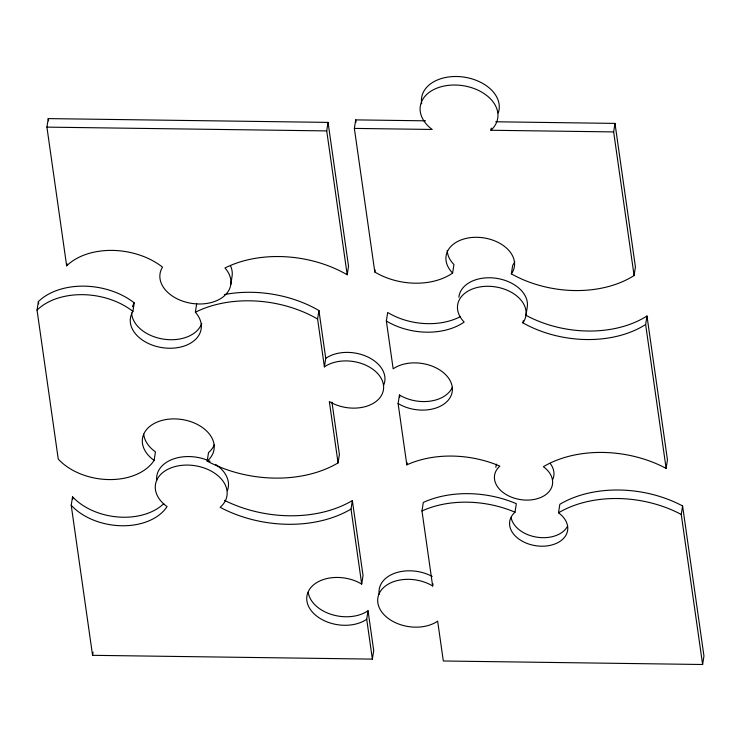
<?xml version="1.0" encoding="UTF-8"?>
<svg xmlns="http://www.w3.org/2000/svg" width="741" height="741" viewBox="0 0 741 741"><rect width="100%" height="100%" fill="white"/><g stroke="black" fill="none" stroke-linecap="round" stroke-linejoin="round"><path stroke-width="1.11" d="M46.915 127.119L48.248 118.606L328.05 122.395L348.529 266.251L347.196 274.772A99.989 68.32 8.9 0 0 224.968 267.992A35.781 24.444 8.9 0 1 198.931 303.986A35.781 24.444 8.9 0 1 162.52 267.14A62.188 42.487 8.9 0 0 66.653 265.843L46.915 127.119L326.716 130.907L347.196 274.772M143.717 434.115A36.189 24.722 8.9 0 0 155.453 451.88L154.119 460.402A55.371 37.828 8.9 0 1 109.01 479.575A55.371 37.828 8.9 0 1 58.261 459.105L37.05 310.108L38.384 301.587A62.188 42.487 8.9 0 1 134.251 302.893L132.917 311.405A35.781 24.444 8.9 0 0 169.319 348.242A35.781 24.444 8.9 0 0 195.365 312.248L196.698 303.736M66.653 265.843L66.986 263.713M308.228 592.383A34.549 23.601 8.9 0 0 331.801 614.567A34.549 23.601 8.9 0 0 368.045 610.751L373.714 650.589L372.38 659.11L92.569 655.322L71.219 505.288L72.553 496.766A55.371 37.828 8.9 0 0 163.789 503.639M92.569 655.322L93.07 652.126M230.784 284.535L232.118 276.022A35.781 24.444 8.9 0 0 230.47 265.713M331.959 402.122L339.397 454.381L338.063 462.893A105.824 72.303 8.9 0 1 207.184 461.124L208.517 452.603A36.189 24.722 8.9 0 0 214.418 444.507M326.716 130.907L328.05 122.395M338.063 462.893L329.337 401.548A34.105 23.304 8.9 0 0 376.243 401.326A34.105 23.304 8.9 0 0 371.556 368.37A34.105 23.304 8.9 0 0 324.401 366.869L317.593 319.038L318.926 310.516A99.989 68.32 8.9 0 0 224.328 294.566M447.249 250.375A34.558 23.61 8.9 0 0 453.955 264.556L452.621 273.068A58.03 39.653 8.9 0 1 374.807 272.021L354.365 128.406L355.699 119.885L425.51 120.829M324.401 366.869L325.734 358.348L318.926 310.516M374.807 272.021L375.141 269.891M372.38 659.11L366.712 619.263A34.549 23.601 8.9 0 1 318.954 617.716A34.549 23.601 8.9 0 1 314.203 584.353A34.549 23.601 8.9 0 1 361.701 584.093L351.021 509.076L352.355 500.564A105.824 72.303 8.9 0 1 224.486 500.342M526.082 315.351A95.589 65.31 8.9 0 0 646.976 315.999L667.456 459.855L666.122 468.377A99.192 67.774 8.9 0 0 543.375 466.71A29.307 20.026 8.9 0 1 545.654 494.738A29.307 20.026 8.9 0 1 505.566 494.191A29.307 20.026 8.9 0 1 499.86 466.117A88.207 60.271 8.9 0 0 406.828 464.857L398.102 403.521A34.105 23.304 8.9 0 0 445.008 403.289A34.105 23.304 8.9 0 0 440.321 370.333A34.105 23.304 8.9 0 0 393.165 368.833L386.348 321.001L387.682 312.48A58.03 39.653 8.9 0 0 460.43 316.611M361.701 584.093L363.034 575.572L352.355 500.564M398.102 403.521L399.436 394.999A34.105 23.304 8.9 0 0 452.343 387.284M366.712 619.263L368.045 610.751M406.828 464.857L407.161 462.727M432.651 585.974L421.972 510.957L423.306 502.435A88.207 60.271 8.9 0 1 516.338 503.704L515.004 512.216A29.307 20.026 8.9 0 0 520.71 540.291A29.307 20.026 8.9 0 0 560.798 540.837A29.307 20.026 8.9 0 0 558.51 512.809L559.844 504.288A99.192 67.774 8.9 0 1 682.591 505.955L703.95 655.98L702.616 664.501L443.322 660.991L437.653 621.143A34.549 23.601 8.9 0 1 389.896 619.596A34.549 23.601 8.9 0 1 385.153 586.233A34.549 23.601 8.9 0 1 432.651 585.974L432.985 583.843M452.621 273.068A34.558 23.61 8.9 0 1 455.567 242.668A34.558 23.61 8.9 0 1 499.721 243.261A34.558 23.61 8.9 0 1 511.346 273.864A95.589 65.31 8.9 0 0 634.092 275.532L613.65 131.917L490.903 130.259L491.237 128.128M511.346 273.864L512.679 265.352A34.558 23.61 8.9 0 0 514.745 261.601M666.122 468.377L645.643 324.512A95.589 65.31 8.9 0 1 522.896 322.854L523.229 320.723M525.999 315.082L527.333 306.57A34.558 23.61 8.9 0 0 495.748 278.218A34.558 23.61 8.9 0 0 458.864 297.289M613.65 131.917L614.984 123.404L495.683 121.783M634.092 275.532L635.426 267.01L614.984 123.404M645.643 324.512L646.976 315.999M702.616 664.501L681.257 514.467L682.591 505.955M354.365 128.406L432.188 129.462A39.19 26.778 8.9 0 1 429.521 92.134A39.19 26.778 8.9 0 1 482.937 92.857A39.19 26.778 8.9 0 1 490.903 130.259M399.436 394.999L399.751 397.269M355.699 119.885L356.023 122.163M48.248 118.606L48.573 120.876M72.553 496.766L72.877 499.063M38.384 301.587L38.708 303.884M154.119 460.402A36.189 24.722 8.9 0 1 150.821 425.603A36.189 24.722 8.9 0 1 200.57 426.279A36.189 24.722 8.9 0 1 207.184 461.124M37.05 310.108A62.188 42.487 8.9 0 1 132.917 311.405M195.365 312.248A99.989 68.32 8.9 0 1 317.593 319.038M558.51 512.809A99.192 67.774 8.9 0 1 681.257 514.467M421.972 510.957A88.207 60.271 8.9 0 1 515.004 512.216M386.348 321.001A58.03 39.653 8.9 0 0 464.172 322.057A34.558 23.61 8.9 0 1 467.117 291.648A34.558 23.61 8.9 0 1 511.271 292.25A34.558 23.61 8.9 0 1 522.896 322.854M71.219 505.288A55.371 37.828 8.9 0 0 121.969 525.758A55.371 37.828 8.9 0 0 167.077 506.585A36.189 24.722 8.9 0 1 163.78 471.785A36.189 24.722 8.9 0 1 213.528 472.462A36.189 24.722 8.9 0 1 220.142 507.307A105.824 72.303 8.9 0 0 351.021 509.076M201.774 323.335A35.781 24.444 8.9 0 1 163.798 339.174A35.781 24.444 8.9 0 1 131.602 312.971M132.426 306.765A35.781 24.444 8.9 0 1 134.251 302.893M325.734 358.348A34.105 23.304 8.9 0 1 367.508 356.847A34.105 23.304 8.9 0 1 383.579 385.32M156.675 480.298A36.189 24.722 8.9 0 1 173.338 458.994A36.189 24.722 8.9 0 1 210.092 461.347M215.816 464.561A36.189 24.722 8.9 0 1 227.376 490.69M421.722 103.805A39.19 26.778 8.9 0 1 462.43 76.897A39.19 26.778 8.9 0 1 498.258 112.938M495.831 467.358A29.307 20.026 8.9 0 1 496.581 464.172M550.091 463.32A29.307 20.026 8.9 0 1 552.453 480.02M379.179 594.263A34.549 23.601 8.9 0 1 395.564 572.932A34.549 23.601 8.9 0 1 432.198 576.442M567.587 526.11A29.307 20.026 8.9 0 1 537.336 537.244A29.307 20.026 8.9 0 1 511.179 517.866"/></g></svg>
